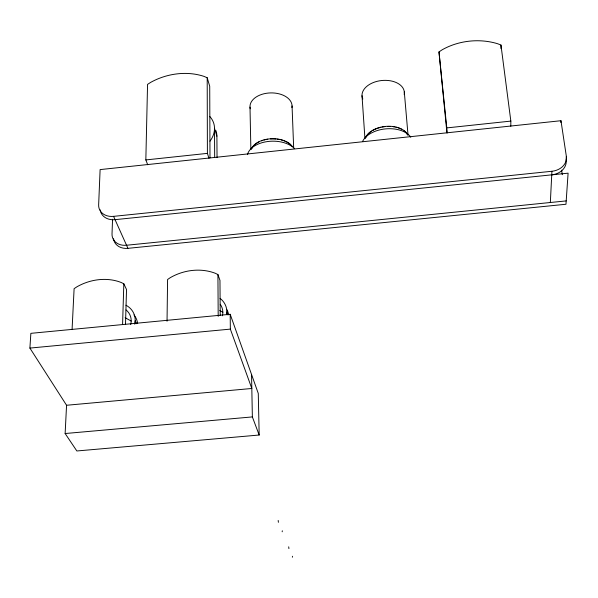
<?xml version="1.0" encoding="UTF-8"?>
<svg xmlns="http://www.w3.org/2000/svg" width="598" height="598" viewBox="0 0 598 598"><rect width="100%" height="100%" fill="white"/><g stroke="black" fill="none" stroke-linecap="round" stroke-linejoin="round"><path stroke-width="0.9" d="M510.812 126.26L510.841 121.095L500.96 45.029L497.491 43.691A58.073 45.672 -5.5 0 0 442.034 49.873L438.984 51.929L446.93 132.734M167.036 321.238L167.59 279.498L170.228 277.696A47.608 40.238 -20.8 0 1 215.273 273.264L217.919 274.549L219.967 280.357L220.228 315.482M147.713 164.771L145.837 159.928L147.557 84.393L150.703 82.36A56.533 44.252 -17.6 0 1 204.068 76.409L207.2 77.747L209.719 86.299L209.988 157.827M135.126 323.473L135.2 320.685L136.658 323.72M125.498 324.535L126.522 289.507L123.823 283.796L121.259 282.518A47.556 39.52 -25.4 0 0 76.776 286.891L74.107 288.685L72.081 329.386M122.583 324.557L123.823 283.796M112.551 219.242L112.02 233.96A15.279 12.394 -21.7 0 0 126.537 245.247L566.201 200.906M65.137 433.528L66.557 405.265L29.9 348.088L30.864 333.34L230.185 314.286L258.276 393.447L259.173 435.03L76.843 450.974L65.137 433.528L252.363 416.918L259.173 435.03M550.339 202.505L551.924 171.267A16.423 13.253 -1.6 0 0 566.351 156.355L560.969 120.714L100.113 169.593L98.648 204.867A15.802 12.648 -21.5 0 0 113.575 216.356L127.927 248.342L565.97 204.254L568.1 173.166L115.063 219.66A15.742 12.618 -21.5 0 1 100.24 209.876M560.864 122.568L560.969 120.714M566.351 156.355L566.112 159.972A16.363 13.223 -1.6 0 1 551.745 174.848M292.362 557.231L292.467 556.245M282.181 531.794L282.308 530.792M145.837 159.928L207.401 153.372L208.956 158.276M447.102 133.018L446.796 127.905L510.841 121.095M113.575 216.356L551.924 171.267M29.9 348.088L230.35 329.117L251.818 388.483L66.557 405.265M125.146 317.688L131.179 321.066M219.78 310.422L222.837 312.291M228.01 314.989L226.904 311.902L226.934 314.698M217.037 157.513L216.895 136.209L214.51 128.338L214.675 157.207M561.642 170.161L562.314 174.683M288.707 546.826L288.909 548.605M278.182 520.447L278.391 522.316M438.984 51.929L446.796 127.905M404.3 91.935L408.015 134.924M362.007 95.687L364.944 138.661M292.056 105.936L293.663 147.788M250.001 107.109L250.861 149.022M251.549 374.49L252.363 416.918M230.185 314.286L230.35 329.117M217.919 274.549L218.195 316.349M500.96 45.029L500.975 48.625M207.2 77.747L207.401 153.372M125.961 305.227A23.367 19.502 -24.9 0 1 134.759 324.228M133.959 314.944A23.21 19.413 -25 0 1 137.622 323.398M126.029 309.921A19.248 16.064 -24.9 0 1 130.678 324.565M220.049 298.35A23.397 19.839 -20.4 0 1 226.732 314.555M227.016 309.801A23.232 19.741 -20.4 0 1 228.615 314.698M220.236 304.247A19.271 16.34 -20.4 0 1 222.449 315.796M127.927 248.342A15.227 12.364 -21.7 0 1 113.523 238.722M362.822 99.014A21.236 13.612 -5.7 0 1 381.524 80.543A21.236 13.612 -5.7 0 1 404.188 94.514M362.605 141.427A25.565 15.563 -5.4 0 1 385.927 128.847A25.565 15.563 -5.4 0 1 410.789 137.248M366.006 137.226A21.648 13.238 -5.4 0 1 371.567 131.201M372.576 130.566A21.648 13.238 -5.4 0 1 380.978 127.307M382.316 127.03A21.648 13.238 -5.4 0 1 385.037 126.634M387.781 126.447A21.648 13.238 -5.4 0 1 390.516 126.477M393.178 126.724A21.648 13.238 -5.4 0 1 394.478 126.926M395.741 127.18A21.648 13.238 -5.4 0 1 396.975 127.486M398.156 127.837A21.648 13.238 -5.4 0 1 399.3 128.241M400.383 128.69A21.648 13.238 -5.4 0 1 401.415 129.183M404.136 130.91A21.648 13.238 -5.4 0 1 407.231 134.453M365.385 138.033A21.932 13.418 -5.4 0 1 386.413 126.335A21.932 13.418 -5.4 0 1 407.888 135.17M250.263 108.784A21.042 13.44 -1.2 0 1 270.498 92.914A21.042 13.44 -1.2 0 1 291.921 107.618M247.46 154.62A25.325 15.354 -1.3 0 1 267.919 141.494A25.325 15.354 -1.3 0 1 294.575 148.693M251.743 148.663A21.446 13.066 -1.3 0 1 252.154 147.87M253.216 146.338A21.446 13.066 -1.3 0 1 259.218 141.816M261.468 140.844A21.446 13.066 -1.3 0 1 262.664 140.433M263.897 140.059A21.446 13.066 -1.3 0 1 265.168 139.738M266.469 139.469A21.446 13.066 -1.3 0 1 267.792 139.244M270.49 138.96A21.446 13.066 -1.3 0 1 275.94 139.013M277.278 139.162A21.446 13.066 -1.3 0 1 279.886 139.603M281.15 139.902A21.446 13.066 -1.3 0 1 284.7 141.083M285.784 141.569A21.446 13.066 -1.3 0 1 290.329 144.559M251.138 149.433A21.722 13.238 -1.3 0 1 251.885 147.818M252.386 147.033A21.722 13.238 -1.3 0 1 272.531 138.706A21.722 13.238 -1.3 0 1 292.474 146.652M209.741 116.446A27.583 21.737 -17.4 0 1 209.98 141.188M215.938 130.618A27.359 21.64 -17.4 0 1 216.895 136.209"/></g></svg>
